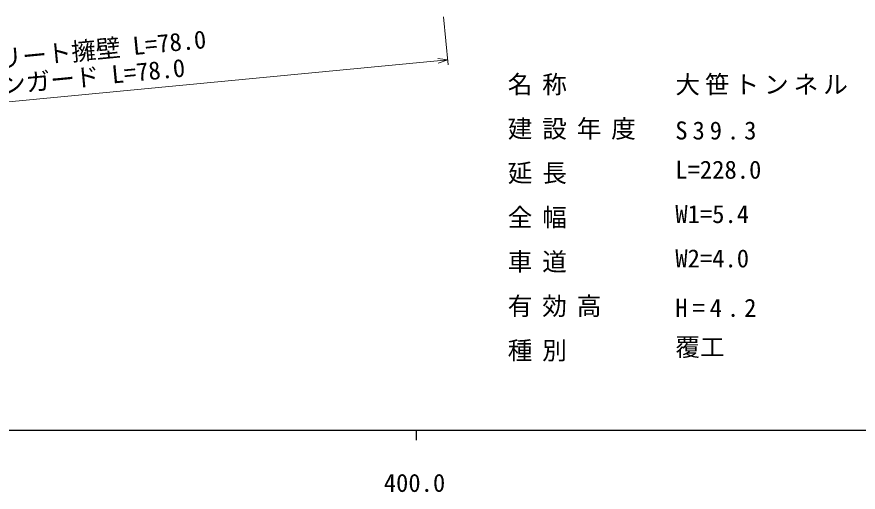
# Model space of a CAD drawing. Units: millimetres, scale not verified. Extents: x 40000 to 680000, y 20000 to 380000.
# Drawn here: x 427506 to 512848, y 198715 to 246956 of the extents above; entities that cross this region are included whole.
import ezdxf
from ezdxf.enums import TextEntityAlignment as Align

# ---------------------------------------------------------------- set-up
doc = ezdxf.new("R2010")
doc.units = ezdxf.units.MM
doc.header["$LTSCALE"] = 1000
doc.layers.add('M-STR-HTXT', color=7, linetype='Continuous', lineweight=13)
doc.layers.add('M-TTL-BAND', color=7, linetype='Continuous', lineweight=25)
doc.styles.add('ＭＳ ゴシック', font='')
doc.styles.get('ＭＳ ゴシック').set_extended_font_data('MS Gothic')

msp = doc.modelspace()

# ---------------------------------------------------------------- linework, layer by layer
at = {"layer": 'M-STR-HTXT'}
for p, q in [((471262, 242075), (470796, 246956)), ((394637, 235267), (471214, 242580)), ((471214, 242580), (470195, 242733)), ((471214, 242580), (470242, 242236))]:
    msp.add_line(p, q, dxfattribs=at)
at = {"layer": 'M-TTL-BAND'}
for p, q in [((40000, 205000), (579000, 205000)), ((468000, 205000), (468000, 204000))]:
    msp.add_line(p, q, dxfattribs=at)

# ---------------------------------------------------------------- texts
at = {"layer": 'M-STR-HTXT', "style": 'ＭＳ ゴシック'}
for s, p in [('コンクリート擁壁 L=78.0', (432545, 241873)), ('ストンガード L=78.0', (432897, 239222))]:
    msp.add_text(s, height=1833, rotation=5.455, dxfattribs=at).set_placement(p, align=Align.BOTTOM_CENTER)
for s, p in [('L=228.0', (494299, 229977)), ('W1=5.4', (494299, 225477)), ('W2=4.0', (494299, 220977)), ('覆工', (494299, 211977))]:
    msp.add_text(s, height=1833, dxfattribs=at).set_placement(p, align=Align.BOTTOM_LEFT)
at = {"layer": 'M-STR-HTXT', "char_height": 1833, "attachment_point": 7, "style": 'ＭＳ ゴシック'}
for s, insert in [('\\T1.4;名称', (477299, 238977)), ('\\T1.2;大笹トンネル', (494299, 238977)), ('\\T1.4;建設年度', (477299, 234477)), ('\\T1.4;S39.3', (494299, 234477)), ('\\T1.4;延長', (477299, 229977)), ('\\T1.4;全幅', (477299, 225477)), ('\\T1.4;車道', (477299, 220977)), ('\\T1.4;有効高', (477299, 216477)), ('\\T1.4;H=4.2', (494299, 216477)), ('\\T1.4;種別', (477299, 211977))]:
    msp.add_mtext(s, dxfattribs=dict(at, insert=insert))
at = {"layer": 'M-TTL-BAND', "style": 'ＭＳ ゴシック'}
msp.add_text('400.0', height=1833, dxfattribs=at).set_placement((467844, 198195), align=Align.BOTTOM_CENTER)

doc.saveas('drawing.dxf')
